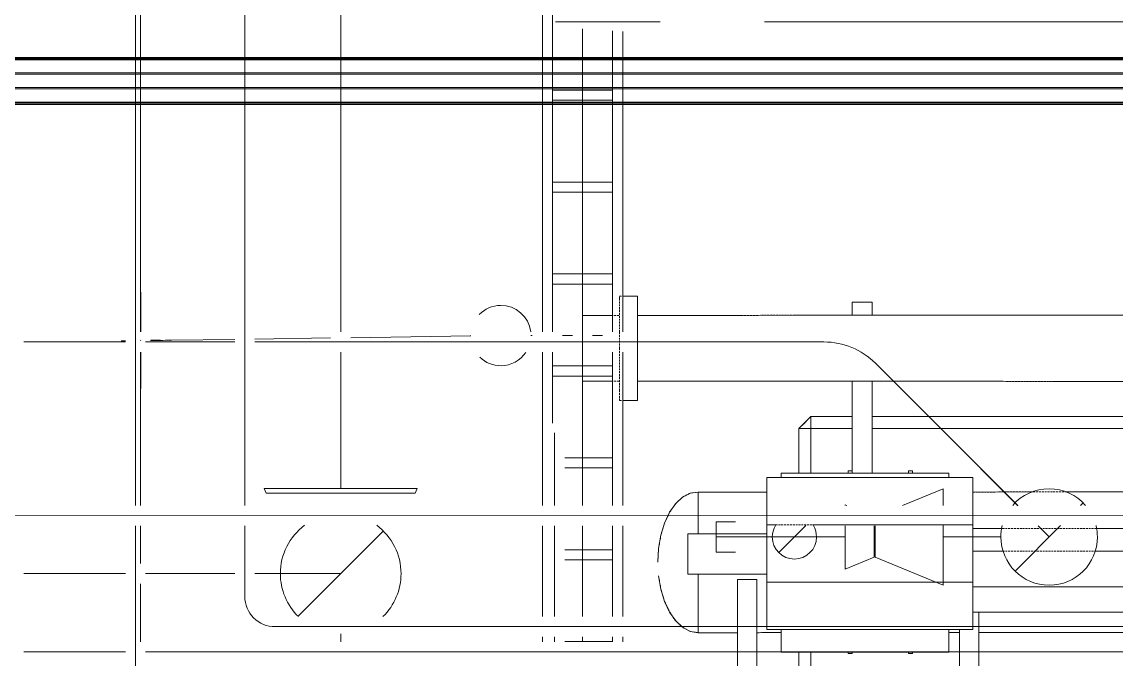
# Model space of a CAD drawing. Header units: centimetres. Extents: x -1906 to 5208, y -261 to 2955.
# Drawn here: x -913.8 to -641.7, y 1581.3 to 1739.8 of the extents above; entities that cross this region are included whole.
import ezdxf

# ---------------------------------------------------------------- set-up
doc = ezdxf.new("R2010")
doc.units = ezdxf.units.CM
doc.linetypes.add('_Overhead', pattern=[0.47625, 0.3175, -0.15875])
doc.linetypes.add('Hidden', pattern=[0.714375, 0.47625, -0.238125])
for name, color, linetype, lineweight in [('A-DETL-HDLN', 7, 'Hidden', 18), ('E-CABL-TRAY', 7, 'Continuous', 18), ('E-CABL-TRAY-CNTR', 7, 'Continuous', 18), ('M-EQPM', 7, 'Continuous', 18), ('M-HVAC-DUCT', 7, 'Continuous', 18), ('P-PIPE', 7, 'Continuous', 18), ('S-BEAM', 7, 'Continuous', 18)]:
    doc.layers.add(name, color=color, linetype=linetype, lineweight=lineweight)
doc.layers.add('M-HVAC-DUCT-ANNO', color=7, linetype='Continuous', lineweight=18, true_color=0x007f00)

# ---------------------------------------------------------------- blocks, each defined once
blk = doc.blocks.new('Costanera Perfil Z - Parametrizado - h_22cm-1724022-N01 - Planta trazado tuberias refrig exist_ - detalle 1')
at = {"layer": 'S-BEAM', "color": 254, "true_color": 0xcccccc}
for p, q in [((-5.84, -2768.97), (-5.84, -4422.27)), ((-5.54, -2768.97), (-5.54, -4422.27)), ((-5.5, -4422.27), (-5.5, -2768.97)), ((-5.26, -2768.97), (-5.26, -4422.27)), ((1.67, -2768.97), (1.67, -4422.27)), ((2.01, -2768.97), (2.01, -4422.27)), ((-2.01, -3581.87), (-2.01, -4369.76)), ((-1.67, -3581.87), (-1.67, -4369.76)), ((5.26, -3581.87), (5.26, -4369.76)), ((5.5, -3581.87), (5.5, -4369.76)), ((5.54, -3581.87), (5.54, -4369.76)), ((5.84, -3581.87), (5.84, -4369.76))]:
    blk.add_line(p, q, dxfattribs=at)
blk = doc.blocks.new('PQ_RVR_EST-01_ZZ_ZZ_MO_T_A_rvt-1-N01 - Planta trazado tuberias refrig exist_ - detalle 1')
at = {"layer": 'S-BEAM', "color": 254, "linetype": '_Overhead', "lineweight": 18, "true_color": 0xd4d4d4, "rotation": 89.99999999999964}
blk.add_blockref('Costanera Perfil Z - Parametrizado - h_22cm-1724022-N01 - Planta trazado tuberias refrig exist_ - detalle 1', (-4516.54, 1725.16), dxfattribs=at)
blk = doc.blocks.new('M_Round Elbow - 1 D 2-1464196-N01 - Planta trazado tuberias refrig exist_ - detalle 1')
at = {"layer": 'M-HVAC-DUCT'}
blk.add_line((-755.09, 1739.83), (-781.09, 1739.83), dxfattribs=at)
blk = doc.blocks.new('M_Round Elbow - 1 D-V39-N01 - Planta trazado tuberias refrig exist_ - detalle 1')
at = {"layer": 'M-HVAC-DUCT', "color": 6, "true_color": 0xff00ff}
for p, q in [((-860.8, 1602.6), (-864.49, 1602.6)), ((-834.49, 1602.6), (-855.77, 1602.6))]:
    blk.add_line(p, q, dxfattribs=at)
blk = doc.blocks.new('M_Round Transition - Angle - Reducción 45_-1407574-N01 - Planta trazado tuberias refrig exist_ - detalle 1')
at = {"layer": 'M-HVAC-DUCT', "color": 6, "true_color": 0xff00ff}
for p, q in [((0, 18.5), (1.21, 19)), ((0, -18.5), (0, 18.5)), ((1.21, 19), (1.21, -19)), ((1.21, -19), (0, -18.5))]:
    blk.add_line(p, q, dxfattribs=at)
blk = doc.blocks.new('M_Round Tee - Standard-1417286-N01 - Planta trazado tuberias refrig exist_ - detalle 1')
at = {"layer": 'M-HVAC-DUCT', "color": 6, "true_color": 0xff00ff}
blk.add_line((-711.19, 1611.72), (-732.19, 1611.72), dxfattribs=at)
blk = doc.blocks.new('M_Round Transition - Angle - Reducción 45_-1417322-N01 - Planta trazado tuberias refrig exist_ - detalle 1')
at = {"layer": 'M-HVAC-DUCT', "color": 6, "true_color": 0xff00ff}
for p, q in [((0.45, 7.81), (0, 8)), ((0, 8), (0, 7.81)), ((0, 2.81), (0, -8)), ((7.24, -5), (7.24, 2.81)), ((0, -8), (7.24, -5))]:
    blk.add_line(p, q, dxfattribs=at)
blk = doc.blocks.new('M_Round Transition - Angle - Reducción 45_-V48-N01 - Planta trazado tuberias refrig exist_ - detalle 1')
at = {"layer": 'M-HVAC-DUCT', "color": 6, "true_color": 0xff00ff}
for p, q in [((16.9, 12), (6.8, 7.82)), ((16.9, 7.82), (16.9, 12)), ((0, 2.81), (0, -5)), ((16.9, -12), (16.9, 2.82)), ((0, -5), (16.9, -12))]:
    blk.add_line(p, q, dxfattribs=at)
blk = doc.blocks.new('M_Round Elbow - 1 D-V49-N01 - Planta trazado tuberias refrig exist_ - detalle 1')
at = {"layer": 'M-HVAC-DUCT', "color": 6, "true_color": 0xff00ff}
for p, q in [((-675.31, 1628.69), (-666.1, 1619.49)), ((-661.08, 1614.46), (-658.34, 1611.72))]:
    blk.add_line(p, q, dxfattribs=at)
blk = doc.blocks.new('Bomba 5 - Bomba 5-1414660-N01 - Planta trazado tuberias refrig exist_ - detalle 1')
at = {"layer": 'A-DETL-HDLN'}
for p, q in [((-37.24, 65.32), (-37.24, -63.28)), ((-37.24, -63.28), (-37.24, 65.32)), ((-34.24, -63.28), (-34.24, 65.32)), ((-34.24, -63.28), (-34.24, 65.32)), ((-18.48, -38.28), (-18.53, 14.72)), ((-62.48, -5.54), (-62.49, 7.35)), ((-45.99, -5.54), (-45.98, 7.35)), ((-9.43, 6.72), (-9.43, -38.28)), ((-9.43, 6.72), (-9.43, -38.28)), ((-3.81, 6.72), (-3.81, -38.28)), ((-3.81, 6.72), (-3.81, -38.28)), ((5.06, 6.72), (5.06, -38.28)), ((5.06, 6.72), (5.06, -38.28)), ((11.43, 6.72), (11.43, -38.28)), ((11.43, 6.72), (11.43, -38.28)), ((16.45, -36.83), (16.42, 6.72)), ((16.42, 6.72), (16.45, -36.83)), ((-62.47, -18.44), (-62.48, -5.54)), ((-46, -18.44), (-45.99, -5.54)), ((-62.46, -31.34), (-62.47, -18.44)), ((-46.01, -31.34), (-46, -18.44)), ((-62.45, -44.24), (-62.46, -31.34)), ((-46.01, -44.24), (-46.01, -31.34)), ((46.2, -36.83), (11.43, -36.83)), ((46.2, -36.83), (11.43, -36.83)), ((-22.13, -38.28), (-21.55, -38.28)), ((-21.55, -38.28), (-22.13, -38.28)), ((-22.13, -38.28), (-22.13, -89.48)), ((-21.55, -38.28), (-19.88, -38.28)), ((-19.88, -38.28), (-21.55, -38.28)), ((-19.88, -38.28), (-17.27, -38.28)), ((-17.27, -38.28), (-19.88, -38.28)), ((-17.27, -38.28), (-13.99, -38.28)), ((-13.99, -38.28), (-17.27, -38.28)), ((-13.99, -38.28), (-10.35, -38.28)), ((-10.35, -38.28), (-13.99, -38.28)), ((-10.35, -38.28), (-10.35, -89.48)), ((-10.35, -38.28), (-10.35, -89.48)), ((-10.35, -38.28), (3.95, -38.28)), ((3.95, -38.28), (-10.35, -38.28)), ((7.59, -38.28), (3.95, -38.28)), ((3.95, -89.48), (3.95, -38.28)), ((3.95, -38.28), (3.95, -89.48)), ((7.59, -38.28), (3.95, -38.28)), ((10.88, -38.28), (7.59, -38.28)), ((10.88, -38.28), (7.59, -38.28)), ((13.49, -38.28), (10.88, -38.28)), ((13.49, -38.28), (10.88, -38.28)), ((15.16, -38.28), (13.49, -38.28)), ((15.16, -38.28), (13.49, -38.28)), ((15.74, -38.28), (15.16, -38.28)), ((15.74, -38.28), (15.16, -38.28)), ((15.74, -89.48), (15.74, -38.28)), ((46.2, -41.63), (15.74, -41.63)), ((15.74, -41.63), (46.2, -41.63)), ((16.46, -44.28), (16.46, -41.63)), ((16.46, -41.63), (16.46, -44.28)), ((-62.45, -57.13), (-62.45, -44.24)), ((-46.02, -57.13), (-46.01, -44.24)), ((-22.13, -44.28), (-23.15, -44.28)), ((-23.15, -85.98), (-23.15, -44.28)), ((-23.15, -44.28), (-23.15, -85.98)), ((-23.15, -44.28), (-22.13, -44.28)), ((15.74, -44.28), (21.36, -44.28)), ((15.74, -44.28), (21.36, -44.28)), ((21.36, -44.28), (21.36, -85.98)), ((21.36, -44.28), (21.36, -85.98)), ((-23.75, -54.28), (-23.75, -53.28)), ((-23.75, -53.28), (-23.75, -54.28)), ((-23.75, -53.28), (-23.15, -53.28)), ((-23.15, -53.28), (-23.75, -53.28)), ((-23.75, -54.28), (-23.15, -54.28)), ((-23.75, -54.28), (-23.15, -54.28)), ((21.36, -53.28), (21.66, -53.28)), ((21.66, -53.28), (21.36, -53.28)), ((21.36, -54.28), (21.66, -54.28)), ((21.36, -54.28), (21.66, -54.28)), ((21.66, -54.28), (21.66, -53.28)), ((21.66, -53.28), (21.66, -54.28)), ((-62.44, -70.03), (-62.45, -57.13)), ((-46.03, -70.03), (-46.02, -57.13)), ((-62.44, -63.28), (-65.67, -63.28)), ((-65.67, -68.28), (-65.67, -63.28)), ((-65.67, -68.28), (-65.67, -63.28)), ((-62.44, -63.28), (-65.67, -63.28)), ((-23.15, -63.28), (-46.03, -63.28)), ((-23.15, -63.28), (-46.03, -63.28)), ((-62.44, -68.28), (-65.67, -68.28)), ((-65.67, -68.28), (-62.44, -68.28)), ((-62.44, -70.03), (-62.43, -82.93)), ((-46.03, -70.03), (-46.04, -82.93)), ((-23.15, -68.28), (-46.03, -68.28)), ((-23.15, -68.28), (-46.03, -68.28)), ((-37.24, -68.28), (-37.24, -78.57)), ((-37.24, -78.57), (-37.24, -68.28)), ((-34.24, -78.57), (-34.24, -68.28)), ((-34.24, -78.57), (-34.24, -68.28)), ((-23.75, -69.28), (-23.75, -68.28)), ((-23.75, -69.28), (-23.75, -68.28)), ((-23.15, -69.28), (-23.75, -69.28)), ((-23.75, -69.28), (-23.15, -69.28)), ((21.36, -68.28), (21.66, -68.28)), ((21.66, -68.28), (21.36, -68.28)), ((21.36, -69.28), (21.66, -69.28)), ((21.36, -69.28), (21.66, -69.28)), ((21.66, -68.28), (21.66, -69.28)), ((21.66, -68.28), (21.66, -69.28)), ((-34.24, -81.57), (-37.24, -78.57)), ((-34.24, -78.57), (-37.24, -78.57)), ((-37.24, -78.57), (-34.24, -81.57)), ((-34.24, -78.57), (-37.24, -78.57)), ((-23.15, -78.57), (-34.24, -78.57)), ((-34.24, -78.57), (-34.24, -81.57)), ((-34.24, -81.57), (-34.24, -78.57)), ((-34.24, -78.57), (-23.15, -78.57)), ((30.93, -78.57), (21.36, -78.57)), ((21.36, -78.57), (30.93, -78.57)), ((-34.24, -81.57), (-23.15, -81.57)), ((-34.24, -81.57), (-23.15, -81.57)), ((21.36, -81.57), (30.93, -81.57)), ((21.36, -81.57), (30.93, -81.57)), ((-62.42, -95.83), (-62.43, -82.93)), ((-46.05, -95.83), (-46.04, -82.93)), ((-22.13, -85.98), (-23.15, -85.98)), ((-22.13, -85.98), (-23.15, -85.98)), ((15.74, -85.98), (21.36, -85.98)), ((15.74, -85.98), (21.36, -85.98)), ((16.5, -91.96), (16.49, -85.98)), ((16.49, -85.98), (16.5, -91.96)), ((-22.13, -89.48), (-21.55, -89.48)), ((-21.55, -89.48), (-22.13, -89.48)), ((-21.55, -89.48), (-19.88, -89.48)), ((-19.88, -89.48), (-21.55, -89.48)), ((-19.88, -89.48), (-17.27, -89.48)), ((-17.27, -89.48), (-19.88, -89.48)), ((-18.43, -106.61), (-18.44, -89.48)), ((-17.27, -89.48), (-13.99, -89.48)), ((-13.99, -89.48), (-17.27, -89.48)), ((-13.99, -89.48), (-10.35, -89.48)), ((-10.35, -89.48), (-13.99, -89.48)), ((-10.35, -89.48), (3.95, -89.48)), ((3.95, -89.48), (-10.35, -89.48)), ((-8.08, -109.18), (-8.08, -89.48)), ((1.92, -109.18), (1.92, -89.48)), ((1.92, -109.18), (1.92, -89.48)), ((7.59, -89.48), (3.95, -89.48)), ((7.59, -89.48), (3.95, -89.48)), ((10.88, -89.48), (7.59, -89.48)), ((10.88, -89.48), (7.59, -89.48)), ((13.49, -89.48), (10.88, -89.48)), ((13.49, -89.48), (10.88, -89.48)), ((15.16, -89.48), (13.49, -89.48)), ((15.16, -89.48), (13.49, -89.48)), ((15.74, -89.48), (15.16, -89.48)), ((15.74, -89.48), (15.16, -89.48)), ((3.25, -96.76), (3.25, -91.96)), ((46.2, -91.96), (3.25, -91.96)), ((3.25, -96.76), (3.25, -91.96)), ((46.2, -91.96), (3.25, -91.96)), ((-62.41, -108.73), (-62.42, -95.83)), ((-46.06, -108.73), (-46.05, -95.83)), ((46.2, -96.76), (3.25, -96.76)), ((46.2, -96.76), (3.25, -96.76)), ((16.51, -106.61), (16.5, -96.76)), ((16.5, -96.76), (16.51, -106.61)), ((-62.4, -121.62), (-62.41, -108.73)), ((-46.07, -121.62), (-46.06, -108.73)), ((-46.07, -121.62), (-46.06, -108.73)), ((-17.14, -106.61), (-18.43, -106.61)), ((-17.14, -106.61), (-18.43, -106.61)), ((-18.43, -106.61), (-18.22, -108.56)), ((-18.22, -108.56), (-18.25, -108.27)), ((-17.22, -110.44), (-18.22, -108.56)), ((-17.14, -106.61), (-14.66, -106.61)), ((-14.66, -106.61), (-17.14, -106.61)), ((-14.66, -106.61), (-11.16, -106.61)), ((-11.16, -106.61), (-14.66, -106.61)), ((-11.16, -106.61), (-8.08, -106.61)), ((-8.08, -106.61), (-11.16, -106.61)), ((2.53, -106.61), (1.93, -106.61)), ((2.53, -106.61), (1.93, -106.61)), ((2.53, -106.61), (7.03, -106.61)), ((7.03, -106.61), (2.53, -106.61)), ((10.94, -106.61), (7.03, -106.61)), ((10.94, -106.61), (7.03, -106.61)), ((10.94, -106.61), (13.95, -106.61)), ((13.95, -106.61), (10.94, -106.61)), ((15.86, -106.61), (13.95, -106.61)), ((15.86, -106.61), (13.95, -106.61)), ((15.17, -110.44), (16.17, -108.56)), ((15.17, -110.44), (16.17, -108.56)), ((16.51, -106.61), (15.86, -106.61)), ((16.51, -106.61), (15.86, -106.61)), ((16.17, -108.56), (16.51, -106.61)), ((16.51, -106.61), (16.17, -108.56)), ((-15.6, -112.17), (-17.22, -110.44)), ((-7.41, -109.18), (-8.08, -109.18)), ((-7.41, -109.18), (-8.08, -109.18)), ((-5.58, -109.18), (-7.41, -109.18)), ((-7.41, -109.18), (-5.58, -109.18)), ((-3.08, -109.18), (-5.58, -109.18)), ((-5.58, -109.18), (-3.08, -109.18)), ((-0.58, -109.18), (-3.08, -109.18)), ((-0.58, -109.18), (-3.08, -109.18)), ((1.25, -109.18), (-0.58, -109.18)), ((1.25, -109.18), (-0.58, -109.18)), ((1.92, -109.18), (1.25, -109.18)), ((1.25, -109.18), (1.92, -109.18)), ((13.55, -112.17), (15.17, -110.44)), ((13.55, -112.17), (15.17, -110.44)), ((-15.6, -112.17), (-13.43, -113.68)), ((-13.43, -113.68), (-10.77, -114.93)), ((8.71, -114.93), (11.37, -113.68)), ((11.37, -113.68), (8.71, -114.93)), ((11.37, -113.68), (13.55, -112.17)), ((13.55, -112.17), (11.37, -113.68)), ((-7.74, -115.85), (-10.77, -114.93)), ((-4.46, -116.42), (-7.74, -115.85)), ((-1.04, -116.61), (-4.46, -116.42)), ((2.38, -116.42), (5.68, -115.85)), ((2.38, -116.42), (5.68, -115.85)), ((5.68, -115.85), (8.71, -114.93)), ((5.68, -115.85), (8.71, -114.93)), ((-67.19, -121.62), (-66.56, -121.62)), ((-66.56, -121.62), (-67.19, -121.62)), ((-67.19, -126.12), (-67.19, -121.62)), ((-66.56, -121.62), (-64.72, -121.62)), ((-66.56, -121.62), (-64.72, -121.62)), ((-64.72, -121.62), (-61.85, -121.62)), ((-61.85, -121.62), (-64.72, -121.62)), ((-61.85, -121.62), (-58.24, -121.62)), ((-58.24, -121.62), (-61.85, -121.62)), ((-58.24, -121.62), (-54.23, -121.62)), ((-54.23, -121.62), (-58.24, -121.62)), ((-54.23, -121.62), (-50.23, -121.62)), ((-50.23, -121.62), (-54.23, -121.62)), ((-50.23, -121.62), (-46.62, -121.62)), ((-46.62, -121.62), (-50.23, -121.62)), ((-46.62, -121.62), (-43.75, -121.62)), ((-43.75, -121.62), (-46.62, -121.62)), ((-43.75, -121.62), (-41.91, -121.62)), ((-41.91, -121.62), (-43.75, -121.62)), ((-41.91, -121.62), (-41.28, -121.62)), ((-41.28, -121.62), (-41.91, -121.62)), ((-41.28, -126.12), (-41.28, -121.62)), ((-41.28, -126.12), (-41.28, -121.62)), ((-66.56, -126.12), (-67.19, -126.12)), ((-66.56, -126.12), (-67.19, -126.12)), ((-66.56, -126.12), (-64.72, -126.12)), ((-66.56, -126.12), (-64.72, -126.12)), ((-61.85, -126.12), (-64.72, -126.12)), ((-61.85, -126.12), (-64.72, -126.12)), ((-62.39, -135.35), (-62.4, -126.12)), ((-58.24, -126.12), (-61.85, -126.12)), ((-58.24, -126.12), (-61.85, -126.12)), ((-54.23, -126.12), (-58.24, -126.12)), ((-54.23, -126.12), (-58.24, -126.12)), ((-50.23, -126.12), (-54.23, -126.12)), ((-50.23, -126.12), (-54.23, -126.12)), ((-46.62, -126.12), (-50.23, -126.12)), ((-46.62, -126.12), (-50.23, -126.12)), ((-43.75, -126.12), (-46.62, -126.12)), ((-43.75, -126.12), (-46.62, -126.12)), ((-46.08, -135.35), (-46.07, -126.12)), ((-46.08, -135.35), (-46.07, -126.12)), ((-41.91, -126.12), (-43.75, -126.12)), ((-41.91, -126.12), (-43.75, -126.12)), ((-41.28, -126.12), (-41.91, -126.12)), ((-41.28, -126.12), (-41.91, -126.12)), ((-61.77, -135.35), (-62.39, -135.35)), ((-62.39, -135.35), (-61.77, -135.35)), ((-61.77, -135.35), (-60, -135.35)), ((-60, -135.35), (-61.77, -135.35)), ((-61.77, -135.35), (-54.23, -135.37)), ((-61.77, -135.35), (-54.23, -135.37)), ((-57.36, -135.35), (-60, -135.35)), ((-60, -135.35), (-54.23, -135.37)), ((-60, -135.35), (-57.36, -135.35)), ((-60, -135.35), (-54.23, -135.37)), ((-54.23, -135.35), (-57.36, -135.35)), ((-54.23, -135.35), (-57.36, -135.35)), ((-54.23, -135.37), (-57.36, -135.35)), ((-57.36, -135.35), (-54.23, -135.37)), ((-51.11, -135.35), (-54.23, -135.35)), ((-48.47, -135.35), (-54.23, -135.37)), ((-48.47, -135.35), (-54.23, -135.37)), ((-54.23, -135.37), (-46.7, -135.35)), ((-46.7, -135.35), (-54.23, -135.37)), ((-54.23, -135.35), (-54.23, -135.37)), ((-54.23, -135.35), (-51.11, -135.35)), ((-54.23, -135.35), (-54.23, -135.37)), ((-54.23, -135.37), (-51.11, -135.35)), ((-51.11, -135.35), (-54.23, -135.37)), ((-48.47, -135.35), (-51.11, -135.35)), ((-48.47, -135.35), (-51.11, -135.35)), ((-46.7, -135.35), (-48.47, -135.35)), ((-48.47, -135.35), (-46.7, -135.35)), ((-46.08, -135.35), (-46.7, -135.35)), ((-46.7, -135.35), (-46.08, -135.35))]:
    blk.add_line(p, q, dxfattribs=at)
at = {"layer": 'M-EQPM'}
for p, q in [((-37.24, 65.32), (-37.24, -63.28)), ((-37.24, -63.28), (-37.24, 65.32)), ((-34.24, -63.28), (-34.24, 65.32)), ((-34.24, -63.28), (-34.24, 65.32)), ((-18.5, -15.26), (-18.53, 14.72)), ((-62.48, -5.54), (-62.49, 7.35)), ((-45.99, -5.54), (-45.98, 7.35)), ((-9.43, 6.72), (-9.43, -7.59)), ((-9.43, 6.72), (-9.43, -7.59)), ((-3.81, 6.72), (-3.81, -7.88)), ((-3.81, 6.72), (-3.81, -7.88)), ((5.06, 6.72), (5.06, -38.28)), ((5.06, 6.72), (5.06, -38.28)), ((11.43, 6.72), (11.43, -38.28)), ((11.43, 6.72), (11.43, -38.28)), ((16.45, -36.83), (16.42, 6.72)), ((16.42, 6.72), (16.45, -36.83)), ((-62.47, -18.44), (-62.48, -5.54)), ((-46, -18.44), (-45.99, -5.54)), ((-62.46, -31.34), (-62.47, -18.44)), ((-46.01, -31.34), (-46, -18.44)), ((-18.48, -38.28), (-18.5, -23.38)), ((-62.45, -44.24), (-62.46, -31.34)), ((-46.01, -44.24), (-46.01, -31.34)), ((-9.43, -31.03), (-9.43, -38.28)), ((-9.43, -31.03), (-9.43, -38.28)), ((-3.81, -30.76), (-3.81, -38.28)), ((-3.81, -30.76), (-3.81, -38.28)), ((46.2, -36.83), (11.43, -36.83)), ((46.2, -36.83), (11.43, -36.83)), ((-22.13, -38.28), (-21.55, -38.28)), ((-21.55, -38.28), (-22.13, -38.28)), ((-22.13, -38.28), (-22.13, -89.48)), ((-21.55, -38.28), (-19.88, -38.28)), ((-19.88, -38.28), (-21.55, -38.28)), ((-19.88, -38.28), (-17.27, -38.28)), ((-17.27, -38.28), (-19.88, -38.28)), ((-17.27, -38.28), (-13.99, -38.28)), ((-13.99, -38.28), (-17.27, -38.28)), ((-13.99, -38.28), (-10.35, -38.28)), ((-10.35, -38.28), (-13.99, -38.28)), ((-10.35, -38.28), (-10.35, -78.13)), ((-10.35, -38.28), (-10.35, -78.13)), ((-10.35, -38.28), (3.95, -38.28)), ((3.95, -38.28), (-10.35, -38.28)), ((7.59, -38.28), (3.95, -38.28)), ((3.95, -89.48), (3.95, -38.28)), ((3.95, -38.28), (3.95, -89.48)), ((7.59, -38.28), (3.95, -38.28)), ((10.88, -38.28), (7.59, -38.28)), ((10.88, -38.28), (7.59, -38.28)), ((13.49, -38.28), (10.88, -38.28)), ((13.49, -38.28), (10.88, -38.28)), ((15.16, -38.28), (13.49, -38.28)), ((15.16, -38.28), (13.49, -38.28)), ((15.74, -38.28), (15.16, -38.28)), ((15.74, -38.28), (15.16, -38.28)), ((15.74, -89.48), (15.74, -38.28)), ((46.2, -41.63), (15.74, -41.63)), ((15.74, -41.63), (46.2, -41.63)), ((16.46, -44.28), (16.46, -41.63)), ((16.46, -41.63), (16.46, -44.28)), ((-62.45, -57.13), (-62.45, -44.24)), ((-46.02, -57.13), (-46.01, -44.24)), ((-22.13, -44.28), (-23.15, -44.28)), ((-23.15, -85.98), (-23.15, -44.28)), ((-23.15, -44.28), (-23.15, -85.98)), ((-23.15, -44.28), (-22.13, -44.28)), ((15.74, -44.28), (21.36, -44.28)), ((15.74, -44.28), (21.36, -44.28)), ((21.36, -44.28), (21.36, -85.98)), ((21.36, -44.28), (21.36, -85.98)), ((-23.75, -54.28), (-23.75, -53.28)), ((-23.75, -53.28), (-23.75, -54.28)), ((-23.75, -53.28), (-23.15, -53.28)), ((-23.15, -53.28), (-23.75, -53.28)), ((-23.75, -54.28), (-23.15, -54.28)), ((-23.75, -54.28), (-23.15, -54.28)), ((21.36, -53.28), (21.66, -53.28)), ((21.66, -53.28), (21.36, -53.28)), ((21.36, -54.28), (21.66, -54.28)), ((21.36, -54.28), (21.66, -54.28)), ((21.66, -54.28), (21.66, -53.28)), ((21.66, -53.28), (21.66, -54.28)), ((-62.44, -70.03), (-62.45, -57.13)), ((-46.03, -70.03), (-46.02, -57.13)), ((-62.44, -63.28), (-65.67, -63.28)), ((-65.67, -68.28), (-65.67, -63.28)), ((-65.67, -68.28), (-65.67, -63.28)), ((-62.44, -63.28), (-65.67, -63.28)), ((-23.15, -63.28), (-46.03, -63.28)), ((-23.15, -63.28), (-46.03, -63.28)), ((-62.44, -68.28), (-65.67, -68.28)), ((-65.67, -68.28), (-62.44, -68.28)), ((-62.44, -70.03), (-62.43, -82.93)), ((-46.03, -70.03), (-46.04, -82.93)), ((-23.15, -68.28), (-46.03, -68.28)), ((-23.15, -68.28), (-46.03, -68.28)), ((-37.24, -68.28), (-37.24, -78.57)), ((-37.24, -78.57), (-37.24, -68.28)), ((-34.24, -78.57), (-34.24, -68.28)), ((-34.24, -78.57), (-34.24, -68.28)), ((-23.75, -69.28), (-23.75, -68.28)), ((-23.75, -69.28), (-23.75, -68.28)), ((-23.15, -69.28), (-23.75, -69.28)), ((-23.75, -69.28), (-23.15, -69.28)), ((21.36, -68.28), (21.66, -68.28)), ((21.66, -68.28), (21.36, -68.28)), ((21.36, -69.28), (21.66, -69.28)), ((21.36, -69.28), (21.66, -69.28)), ((21.66, -68.28), (21.66, -69.28)), ((21.66, -68.28), (21.66, -69.28)), ((-34.24, -81.57), (-37.24, -78.57)), ((-34.24, -78.57), (-37.24, -78.57)), ((-37.24, -78.57), (-34.24, -81.57)), ((-34.24, -78.57), (-37.24, -78.57)), ((-23.15, -78.57), (-34.24, -78.57)), ((-34.24, -78.57), (-34.24, -81.57)), ((-34.24, -81.57), (-34.24, -78.57)), ((-34.24, -78.57), (-23.15, -78.57)), ((30.93, -78.57), (21.36, -78.57)), ((21.36, -78.57), (30.93, -78.57)), ((-34.24, -81.57), (-23.15, -81.57)), ((-34.24, -81.57), (-23.15, -81.57)), ((21.36, -81.57), (30.93, -81.57)), ((21.36, -81.57), (30.93, -81.57)), ((-62.42, -95.83), (-62.43, -82.93)), ((-46.05, -95.83), (-46.04, -82.93)), ((-22.13, -85.98), (-23.15, -85.98)), ((-22.13, -85.98), (-23.15, -85.98)), ((15.74, -85.98), (21.36, -85.98)), ((15.74, -85.98), (21.36, -85.98)), ((16.5, -91.96), (16.49, -85.98)), ((16.49, -85.98), (16.5, -91.96)), ((-22.13, -89.48), (-21.55, -89.48)), ((-21.55, -89.48), (-22.13, -89.48)), ((-21.55, -89.48), (-19.88, -89.48)), ((-19.88, -89.48), (-21.55, -89.48)), ((-19.88, -89.48), (-17.27, -89.48)), ((-17.27, -89.48), (-19.88, -89.48)), ((-18.43, -106.61), (-18.44, -89.48)), ((-17.27, -89.48), (-13.99, -89.48)), ((-13.99, -89.48), (-17.27, -89.48)), ((-13.99, -89.48), (-10.35, -89.48)), ((-10.35, -89.48), (-13.99, -89.48)), ((-10.35, -87.2), (-10.35, -89.48)), ((-10.35, -87.2), (-10.35, -89.48)), ((-10.35, -89.48), (3.95, -89.48)), ((3.95, -89.48), (-10.35, -89.48)), ((-8.08, -109.18), (-8.08, -89.48)), ((1.92, -109.18), (1.92, -89.48)), ((1.92, -109.18), (1.92, -89.48)), ((7.59, -89.48), (3.95, -89.48)), ((7.59, -89.48), (3.95, -89.48)), ((10.88, -89.48), (7.59, -89.48)), ((10.88, -89.48), (7.59, -89.48)), ((13.49, -89.48), (10.88, -89.48)), ((13.49, -89.48), (10.88, -89.48)), ((15.16, -89.48), (13.49, -89.48)), ((15.16, -89.48), (13.49, -89.48)), ((15.74, -89.48), (15.16, -89.48)), ((15.74, -89.48), (15.16, -89.48)), ((3.25, -96.76), (3.25, -91.96)), ((46.2, -91.96), (3.25, -91.96)), ((3.25, -96.76), (3.25, -91.96)), ((46.2, -91.96), (3.25, -91.96)), ((-62.41, -108.73), (-62.42, -95.83)), ((-46.06, -108.73), (-46.05, -95.83)), ((46.2, -96.76), (3.25, -96.76)), ((46.2, -96.76), (3.25, -96.76)), ((16.51, -106.61), (16.5, -96.76)), ((16.5, -96.76), (16.51, -106.61)), ((-62.4, -121.62), (-62.41, -108.73)), ((-46.07, -121.62), (-46.06, -108.73)), ((-46.07, -121.62), (-46.06, -108.73)), ((-17.14, -106.61), (-18.43, -106.61)), ((-17.14, -106.61), (-18.43, -106.61)), ((-18.43, -106.61), (-18.22, -108.56)), ((-18.22, -108.56), (-18.25, -108.27)), ((-17.22, -110.44), (-18.22, -108.56)), ((-17.14, -106.61), (-14.66, -106.61)), ((-14.66, -106.61), (-17.14, -106.61)), ((-14.66, -106.61), (-11.16, -106.61)), ((-11.16, -106.61), (-14.66, -106.61)), ((-11.16, -106.61), (-8.08, -106.61)), ((-8.08, -106.61), (-11.16, -106.61)), ((2.53, -106.61), (1.93, -106.61)), ((2.53, -106.61), (1.93, -106.61)), ((2.53, -106.61), (7.03, -106.61)), ((7.03, -106.61), (2.53, -106.61)), ((10.94, -106.61), (7.03, -106.61)), ((10.94, -106.61), (7.03, -106.61)), ((10.94, -106.61), (13.95, -106.61)), ((13.95, -106.61), (10.94, -106.61)), ((15.86, -106.61), (13.95, -106.61)), ((15.86, -106.61), (13.95, -106.61)), ((15.17, -110.44), (16.17, -108.56)), ((15.17, -110.44), (16.17, -108.56)), ((16.51, -106.61), (15.86, -106.61)), ((16.51, -106.61), (15.86, -106.61)), ((16.17, -108.56), (16.51, -106.61)), ((16.51, -106.61), (16.17, -108.56)), ((-15.6, -112.17), (-17.22, -110.44)), ((-7.41, -109.18), (-8.08, -109.18)), ((-7.41, -109.18), (-8.08, -109.18)), ((-5.58, -109.18), (-7.41, -109.18)), ((-7.41, -109.18), (-5.58, -109.18)), ((-3.08, -109.18), (-5.58, -109.18)), ((-5.58, -109.18), (-3.08, -109.18)), ((-0.58, -109.18), (-3.08, -109.18)), ((-0.58, -109.18), (-3.08, -109.18)), ((1.25, -109.18), (-0.58, -109.18)), ((1.25, -109.18), (-0.58, -109.18)), ((1.92, -109.18), (1.25, -109.18)), ((1.25, -109.18), (1.92, -109.18)), ((13.55, -112.17), (15.17, -110.44)), ((13.55, -112.17), (15.17, -110.44)), ((-15.6, -112.17), (-13.43, -113.68)), ((-13.43, -113.68), (-10.77, -114.93)), ((8.71, -114.93), (11.37, -113.68)), ((11.37, -113.68), (8.71, -114.93)), ((11.37, -113.68), (13.55, -112.17)), ((13.55, -112.17), (11.37, -113.68)), ((-7.74, -115.85), (-10.77, -114.93)), ((-4.46, -116.42), (-7.74, -115.85)), ((-1.04, -116.61), (-4.46, -116.42)), ((2.38, -116.42), (5.68, -115.85)), ((2.38, -116.42), (5.68, -115.85)), ((5.68, -115.85), (8.71, -114.93)), ((5.68, -115.85), (8.71, -114.93)), ((-67.19, -121.62), (-66.56, -121.62)), ((-66.56, -121.62), (-67.19, -121.62)), ((-67.19, -125.32), (-67.19, -121.62)), ((-66.56, -121.62), (-64.72, -121.62)), ((-66.56, -121.62), (-64.72, -121.62)), ((-64.72, -121.62), (-61.85, -121.62)), ((-61.85, -121.62), (-64.72, -121.62)), ((-61.85, -121.62), (-58.24, -121.62)), ((-58.24, -121.62), (-61.85, -121.62)), ((-58.24, -121.62), (-54.23, -121.62)), ((-54.23, -121.62), (-58.24, -121.62)), ((-54.23, -121.62), (-50.23, -121.62)), ((-50.23, -121.62), (-54.23, -121.62)), ((-50.23, -121.62), (-46.62, -121.62)), ((-46.62, -121.62), (-50.23, -121.62)), ((-46.62, -121.62), (-43.75, -121.62)), ((-43.75, -121.62), (-46.62, -121.62)), ((-43.75, -121.62), (-41.91, -121.62)), ((-41.91, -121.62), (-43.75, -121.62)), ((-41.91, -121.62), (-41.28, -121.62)), ((-41.28, -121.62), (-41.91, -121.62)), ((-41.28, -125.32), (-41.28, -121.62)), ((-41.28, -125.32), (-41.28, -121.62)), ((-62.39, -135.35), (-62.39, -127.86)), ((-46.08, -135.35), (-46.07, -127.86)), ((-46.08, -135.35), (-46.07, -127.86)), ((-61.77, -135.35), (-62.39, -135.35)), ((-62.39, -135.35), (-61.77, -135.35)), ((-61.77, -135.35), (-60, -135.35)), ((-60, -135.35), (-61.77, -135.35)), ((-61.77, -135.35), (-54.23, -135.37)), ((-61.77, -135.35), (-54.23, -135.37)), ((-57.36, -135.35), (-60, -135.35)), ((-60, -135.35), (-54.23, -135.37)), ((-60, -135.35), (-57.36, -135.35)), ((-60, -135.35), (-54.23, -135.37)), ((-54.23, -135.35), (-57.36, -135.35)), ((-54.23, -135.35), (-57.36, -135.35)), ((-54.23, -135.37), (-57.36, -135.35)), ((-57.36, -135.35), (-54.23, -135.37)), ((-51.11, -135.35), (-54.23, -135.35)), ((-54.23, -135.35), (-54.23, -135.37)), ((-54.23, -135.35), (-51.11, -135.35)), ((-54.23, -135.35), (-54.23, -135.37)), ((-54.23, -135.37), (-51.11, -135.35)), ((-51.11, -135.35), (-54.23, -135.37)), ((-49.86, -135.36), (-54.23, -135.37)), ((-49.86, -135.36), (-54.23, -135.37)), ((-54.23, -135.37), (-49.86, -135.36)), ((-49.86, -135.36), (-54.23, -135.37)), ((-49.86, -135.35), (-51.11, -135.35)), ((-49.86, -135.35), (-51.11, -135.35)), ((-46.7, -135.35), (-47.32, -135.35)), ((-47.32, -135.35), (-46.7, -135.35)), ((-47.32, -135.35), (-46.7, -135.35)), ((-46.7, -135.35), (-47.32, -135.35)), ((-46.08, -135.35), (-46.7, -135.35)), ((-46.7, -135.35), (-46.08, -135.35))]:
    blk.add_line(p, q, dxfattribs=at)

msp = doc.modelspace()

# ---------------------------------------------------------------- linework, layer by layer
at = {"layer": 'A-DETL-HDLN', "color": 6, "linetype": 'Continuous', "true_color": 0xff00ff}
msp.add_line((-771.85, 1661.82), (-769.39, 1661.82), dxfattribs=at)
at = {"layer": 'E-CABL-TRAY'}
for p, q in [((-784.35, 1662.72), (-784.35, 1810.63)), ((-781.81, 1662.72), (-781.81, 1810.63)), ((-766.89, 1662.72), (-766.89, 1737.57)), ((-764.35, 1662.72), (-764.35, 1737.47)), ((-766.89, 1722.86), (-781.81, 1722.86)), ((-766.89, 1720.32), (-781.81, 1720.32)), ((-766.89, 1700), (-781.81, 1700)), ((-766.89, 1697.46), (-781.81, 1697.46)), ((-766.89, 1677.14), (-781.81, 1677.14)), ((-766.89, 1674.6), (-781.81, 1674.6)), ((-784.35, 1619.53), (-784.35, 1657.72)), ((-781.81, 1640.02), (-781.81, 1657.72)), ((-766.89, 1619.53), (-766.89, 1657.72)), ((-764.35, 1619.53), (-764.35, 1657.72)), ((-766.89, 1654.28), (-781.81, 1654.28)), ((-766.89, 1651.74), (-781.81, 1651.74)), ((-766.89, 1631.42), (-778.79, 1631.42)), ((-766.89, 1628.88), (-778.79, 1628.88)), ((-784.35, 1591.92), (-784.35, 1614.53)), ((-766.89, 1591.92), (-766.89, 1614.53)), ((-764.35, 1591.92), (-764.35, 1614.53)), ((-766.89, 1608.56), (-778.79, 1608.56)), ((-766.89, 1606.02), (-778.79, 1606.02)), ((-784.35, 1585.64), (-784.35, 1586.92)), ((-766.89, 1585.64), (-766.89, 1586.92)), ((-764.35, 1585.64), (-764.35, 1586.92)), ((-766.89, 1585.7), (-778.79, 1585.7))]:
    msp.add_line(p, q, dxfattribs=at)
at = {"layer": 'E-CABL-TRAY-CNTR'}
for p, q in [((-774.35, 1662.72), (-774.35, 1738.06)), ((-774.35, 1619.53), (-774.35, 1657.72)), ((-774.35, 1591.92), (-774.35, 1614.53)), ((-774.35, 1585.64), (-774.35, 1586.92))]:
    msp.add_line(p, q, dxfattribs=at)
at = {"layer": 'M-HVAC-DUCT', "color": 6, "true_color": 0xff00ff}
for p, q in [((-885.5, 1619.52), (-885.5, 2039.07)), ((-858.32, 1619.53), (-858.32, 2039.07)), ((-834.49, 1662.72), (-834.49, 1801.13)), ((-888, 1660.22), (-913.23, 1660.22)), ((-860.82, 1660.22), (-883, 1660.22)), ((-714.34, 1660.22), (-855.82, 1660.22)), ((-834.49, 1623.81), (-834.49, 1657.72)), ((-666.15, 1619.54), (-701.53, 1654.92)), ((-885.5, 1564.75), (-885.5, 1614.52)), ((-858.32, 1596.92), (-858.32, 1614.53)), ((-741.09, 1607.97), (-741.09, 1615.47)), ((-741.09, 1615.47), (-736.33, 1615.47)), ((-729.19, 1611.72), (-741.09, 1611.72)), ((-714.19, 1611.72), (-709.09, 1611.72)), ((-701.84, 1611.72), (-701.59, 1611.72)), ((-684.69, 1611.72), (-670.34, 1611.72)), ((-741.09, 1607.97), (-736.33, 1607.97)), ((-913.23, 1602.6), (-888, 1602.6)), ((-883, 1602.6), (-860.82, 1602.6)), ((-855.82, 1602.6), (-841.99, 1602.6)), ((-850.82, 1589.42), (-373.77, 1589.42)), ((-834.49, 1587.6), (-834.49, 1585.64))]:
    msp.add_line(p, q, dxfattribs=at)
at = {"layer": 'M-HVAC-DUCT', "color": 5, "true_color": 0x0000ff}
for p, q in [((-729.09, 1739.83), (-419.59, 1739.83)), ((-781.29, 1619.53), (-781.29, 1637.62)), ((-781.29, 1591.92), (-781.29, 1614.53)), ((-781.29, 1585.64), (-781.29, 1586.92))]:
    msp.add_line(p, q, dxfattribs=at)
at = {"layer": 'M-HVAC-DUCT', "color": 6, "true_color": 0xff00ff}
msp.add_arc((-714.34, 1642.11), 18.11, 45, 90, dxfattribs=at)
msp.add_ellipse((-850.82, 1596.92), major_axis=(-5.05, 5.55), ratio=0.999947, start_param=0.832373, end_param=2.403222, dxfattribs=at)
at = {"layer": 'M-HVAC-DUCT-ANNO', "color": 6, "true_color": 0xff00ff}
for p, q in [((-649.85, 1620.21), (-650.52, 1619.54)), ((-718.87, 1614.54), (-725.58, 1607.83)), ((-655.52, 1614.54), (-666.82, 1603.24)), ((-823.88, 1613.21), (-845.09, 1592))]:
    msp.add_line(p, q, dxfattribs=at)
for centre, radius, start, end in [((-658.34, 1611.72), 12, 40.9748, 139.0327), ((-834.49, 1602.6), 15, 126.7123, 180), ((-834.49, 1602.6), 15, 0, 53.2955), ((-721.69, 1611.72), 5.5, 149.1699, 180), ((-721.69, 1611.72), 5.5, 0, 30.8387), ((-658.34, 1611.72), 12, 166.3952, 180), ((-658.34, 1611.72), 12, 0, 13.6125), ((-721.69, 1611.72), 5.5, 180, 0), ((-658.34, 1611.72), 12, 180, 0), ((-834.49, 1602.6), 15, 180, 225.4575), ((-834.49, 1602.6), 15, 314.5425, 0)]:
    msp.add_arc(centre, radius, start, end, dxfattribs=at)
at = {"layer": 'P-PIPE', "color": 6, "true_color": 0xff00ff}
for p, q in [((-884.28, 1668.17), (-884.28, 1799.92)), ((-884.22, 1672.61), (-884.27, 1662.72)), ((-884.22, 1672.61), (-884.22, 1662.72)), ((-884.33, 1668.17), (-884.23, 1668.17)), ((-884.28, 1668.17), (-884.28, 1662.72)), ((-884.28, 1666.36), (-884.28, 1663.09)), ((-884.22, 1666.77), (-884.22, 1662.72)), ((-888, 1660.54), (-889.11, 1660.52)), ((-884.28, 1660.67), (-884.22, 1660.61)), ((-879.32, 1660.66), (-881.72, 1660.63)), ((-876.52, 1660.68), (-876.79, 1660.6)), ((-876.66, 1660.64), (-860.82, 1660.87)), ((-855.82, 1660.94), (-836.99, 1661.21)), ((-831.99, 1661.28), (-802.17, 1661.71)), ((-802.31, 1661.71), (-802.18, 1661.71)), ((-787.18, 1661.82), (-786.85, 1661.82)), ((-779.31, 1661.82), (-776.85, 1661.82)), ((-884.28, 1657.72), (-884.28, 1653.17)), ((-884.28, 1657.72), (-884.28, 1654.92)), ((-884.26, 1657.72), (-884.22, 1648.61)), ((-884.22, 1657.72), (-884.22, 1654.46)), ((-884.22, 1657.72), (-884.22, 1648.61)), ((-884.33, 1653.17), (-884.23, 1653.17)), ((-884.28, 1619.52), (-884.28, 1653.17)), ((-1024.63, 1617.01), (-508.36, 1617.05)), ((-884.28, 1605.1), (-884.28, 1614.52)), ((-884.28, 1585.64), (-884.28, 1600.1)), ((-888, 1583.14), (-913.23, 1583.14)), ((-567.02, 1583.14), (-883, 1583.14))]:
    msp.add_line(p, q, dxfattribs=at)
for start, end in [(90.8247, 135.8247), (7.0454, 90.8247), (270.8247, 326.1347), (225.8247, 270.8247)]:
    msp.add_arc((-794.68, 1661.82), 7.5, start, end, dxfattribs=at)
msp.add_ellipse((-876.45, 1660.71), major_axis=(7.77, 0.11), ratio=0.008037, start_param=3.959627, end_param=4.685156, dxfattribs=at)

# ---------------------------------------------------------------- block references
at = {"lineweight": 5}
msp.add_blockref('PQ_RVR_EST-01_ZZ_ZZ_MO_T_A_rvt-1-N01 - Planta trazado tuberias refrig exist_ - detalle 1', (0, 0), dxfattribs=at)
at = {"layer": 'A-DETL-HDLN', "rotation": 269.9999999999999}
msp.add_blockref('Bomba 5 - Bomba 5-1414660-N01 - Planta trazado tuberias refrig exist_ - detalle 1', (-639.03, 1604.42), dxfattribs=at)
at = {"layer": 'M-HVAC-DUCT'}
msp.add_blockref('M_Round Elbow - 1 D 2-1464196-N01 - Planta trazado tuberias refrig exist_ - detalle 1', (0, 0), dxfattribs=at)
at = {"layer": 'M-HVAC-DUCT', "color": 6, "true_color": 0xff00ff}
for name, p in [('M_Round Elbow - 1 D-V49-N01 - Planta trazado tuberias refrig exist_ - detalle 1', (0, 0)), ('M_Round Transition - Angle - Reducción 45_-V48-N01 - Planta trazado tuberias refrig exist_ - detalle 1', (-701.59, 1611.72)), ('M_Round Transition - Angle - Reducción 45_-1417322-N01 - Planta trazado tuberias refrig exist_ - detalle 1', (-709.09, 1611.72)), ('M_Round Tee - Standard-1417286-N01 - Planta trazado tuberias refrig exist_ - detalle 1', (0, 0)), ('M_Round Elbow - 1 D-V39-N01 - Planta trazado tuberias refrig exist_ - detalle 1', (0, 0))]:
    msp.add_blockref(name, p, dxfattribs=at)
at = {"layer": 'M-HVAC-DUCT', "color": 6, "true_color": 0xff00ff, "rotation": 90}
msp.add_blockref('M_Round Transition - Angle - Reducción 45_-1407574-N01 - Planta trazado tuberias refrig exist_ - detalle 1', (-834.49, 1622.6), dxfattribs=at)

doc.saveas('drawing.dxf')
